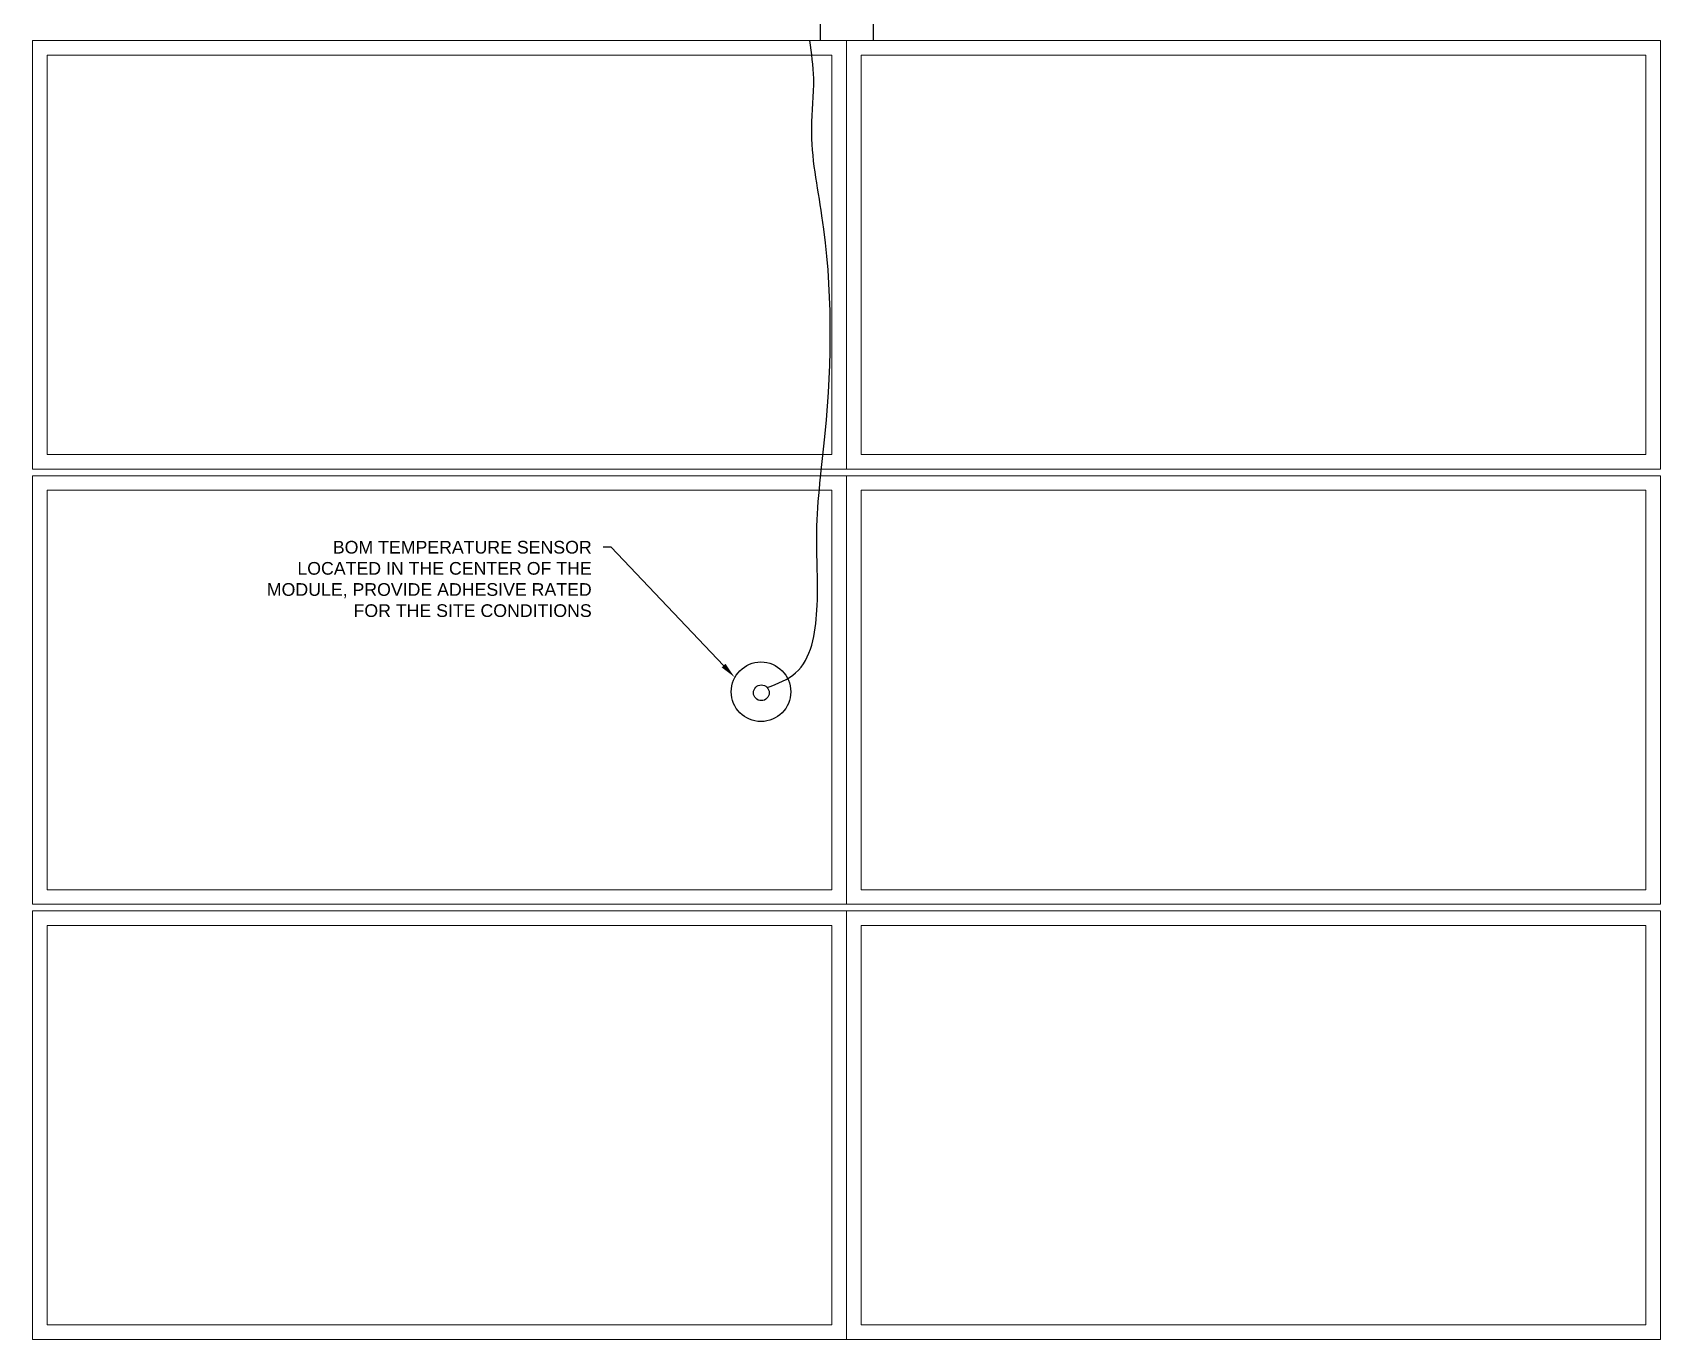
# Model space of a CAD drawing. Header units: feet. Extents: x -17 to 646, y -41 to 598.
# Drawn here: x 632.95 to 645.79, y 575.32 to 585.63 of the extents above; entities that cross this region are included whole.
import ezdxf
from ezdxf import colors
from ezdxf.entities.mleader import LeaderData, LeaderLine
from ezdxf.math import Vec2, Vec3

# ---------------------------------------------------------------- set-up
doc = ezdxf.new("R2010")
doc.units = ezdxf.units.FT
doc.header["$MEASUREMENT"] = 0
for name, color, linetype in [('E-DETAIL-THIN', 87, 'Continuous'), ('E-TEXT', 7, 'Continuous'), ('G-ANNO-TEXT', 1, 'Continuous')]:
    doc.layers.add(name, color=color, linetype=linetype)
doc.styles.add('NEI-A', font='arial.ttf')

msp = doc.modelspace()

# ---------------------------------------------------------------- linework, layer by layer
at = {"linetype": 'Continuous', "lineweight": 15}
for p, q in [((632.95089, 585.56764), (632.95089, 582.18838)), ((645.78539, 585.56764), (632.95089, 585.56764)), ((639.36814, 582.18838), (639.36814, 585.56764)), ((645.78539, 585.56764), (645.78539, 582.18838)), ((639.25331, 585.45281), (633.06571, 585.45281)), ((633.06571, 585.45281), (633.06571, 582.30321)), ((639.25331, 582.30321), (639.25331, 585.45281)), ((639.48297, 585.45281), (645.67056, 585.45281)), ((639.48297, 582.30321), (639.48297, 585.45281)), ((645.67056, 585.45281), (645.67056, 582.30321)), ((633.06571, 582.30321), (639.25331, 582.30321)), ((645.67056, 582.30321), (639.48297, 582.30321)), ((632.95089, 582.18838), (645.78539, 582.18838)), ((632.95089, 582.13588), (632.95089, 578.75662)), ((645.78539, 582.13588), (632.95089, 582.13588)), ((639.36814, 578.75662), (639.36814, 582.13588)), ((645.78539, 582.13588), (645.78539, 578.75662)), ((639.25331, 582.02106), (633.06571, 582.02106)), ((633.06571, 582.02106), (633.06571, 578.87145)), ((639.25331, 578.87145), (639.25331, 582.02106)), ((639.48297, 582.02106), (645.67056, 582.02106)), ((639.48297, 578.87145), (639.48297, 582.02106)), ((645.67056, 582.02106), (645.67056, 578.87145)), ((633.06571, 578.87145), (639.25331, 578.87145)), ((645.67056, 578.87145), (639.48297, 578.87145)), ((632.95089, 578.75662), (645.78539, 578.75662)), ((632.95089, 578.70413), (632.95089, 575.32486)), ((645.78539, 578.70413), (632.95089, 578.70413)), ((639.25331, 578.5893), (633.06571, 578.5893)), ((633.06571, 578.5893), (633.06571, 575.43969)), ((639.25331, 575.43969), (639.25331, 578.5893)), ((639.36814, 575.32486), (639.36814, 578.70413)), ((639.48297, 578.5893), (645.67056, 578.5893)), ((639.48297, 575.43969), (639.48297, 578.5893)), ((645.67056, 578.5893), (645.67056, 575.43969)), ((645.78539, 578.70413), (645.78539, 575.32486)), ((633.06571, 575.43969), (639.25331, 575.43969)), ((645.67056, 575.43969), (639.48297, 575.43969)), ((632.95089, 575.32486), (645.78539, 575.32486))]:
    msp.add_line(p, q, dxfattribs=at)
at = {"layer": 'E-DETAIL-THIN'}
for centre, radius in [((638.69401, 580.43225), 0.23477), ((638.69662, 580.42444), 0.06219)]:
    msp.add_circle(centre, radius, dxfattribs=at)
msp.add_spline([(638.74374, 580.46502), (638.96733, 580.58196), (639.1348, 581.07517), (639.134, 581.69137), (639.1995, 582.46772), (639.17471, 584.18644), (639.09358, 584.87786), (639.10977, 585.26799), (639.07798, 585.56764)], degree=3, dxfattribs=at)
at = {"layer": 'E-TEXT'}
for points in [[(639.16074, 586.13805), (639.16074, 585.56764)], [(639.5774, 586.13805), (639.5774, 585.56764)]]:
    msp.add_lwpolyline(points, dxfattribs=at)

# ---------------------------------------------------------------- leaders
at = {"layer": 'G-ANNO-TEXT'}
ml = msp.add_multileader_mtext('Standard', dxfattribs=at)
ml.set_content('BOM TEMPERATURE SENSOR LOCATED IN THE CENTER OF THE MODULE, PROVIDE ADHESIVE RATED FOR THE SITE CONDITIONS', color=256, style='NEI-A')
ml.set_leader_properties()
ml.build(insert=Vec2(0, 0))
ml.multileader.update_dxf_attribs({"dogleg_length": 0.0625, "arrow_head_size": 0.125})
ctx = ml.context
ctx.base_point, ctx.char_height, ctx.arrow_head_size, ctx.landing_gap_size, ctx.plane_origin = Vec3(634.72543, 581.5713), 0.1, 0.125, 0.09, Vec3(630.46054, 585.96292)
ctx.text_align_type = 2
notes = []
notes.append((ctx, [(0, (1, 1, 0), (637.5118, 581.5713), (-1, 0), 0.0625, [(0, [(638.48533, 580.54774)], 0, [])])]))
ctx.mtext.insert, ctx.mtext.width, ctx.mtext.defined_height, ctx.mtext.alignment, ctx.mtext.flow_direction = Vec3(637.3593, 581.62215), 2.5713207, 0.63846, 3, 5
for ctx, leaders in notes:
    for number, flags, end, landing, length, lines in leaders:
        leader = LeaderData()
        leader.index, (leader.has_last_leader_line, leader.has_dogleg_vector, leader.attachment_direction) = number, flags
        leader.last_leader_point, leader.dogleg_vector, leader.dogleg_length = Vec3(end), Vec3(landing), length
        for number, points, colour, breaks in lines:
            line = LeaderLine()
            line.index, line.vertices, line.color, line.breaks = number, Vec3.list(points), colors.encode_raw_color(colour), breaks
            leader.lines.append(line)
        ctx.leaders.append(leader)

doc.saveas('drawing.dxf')
